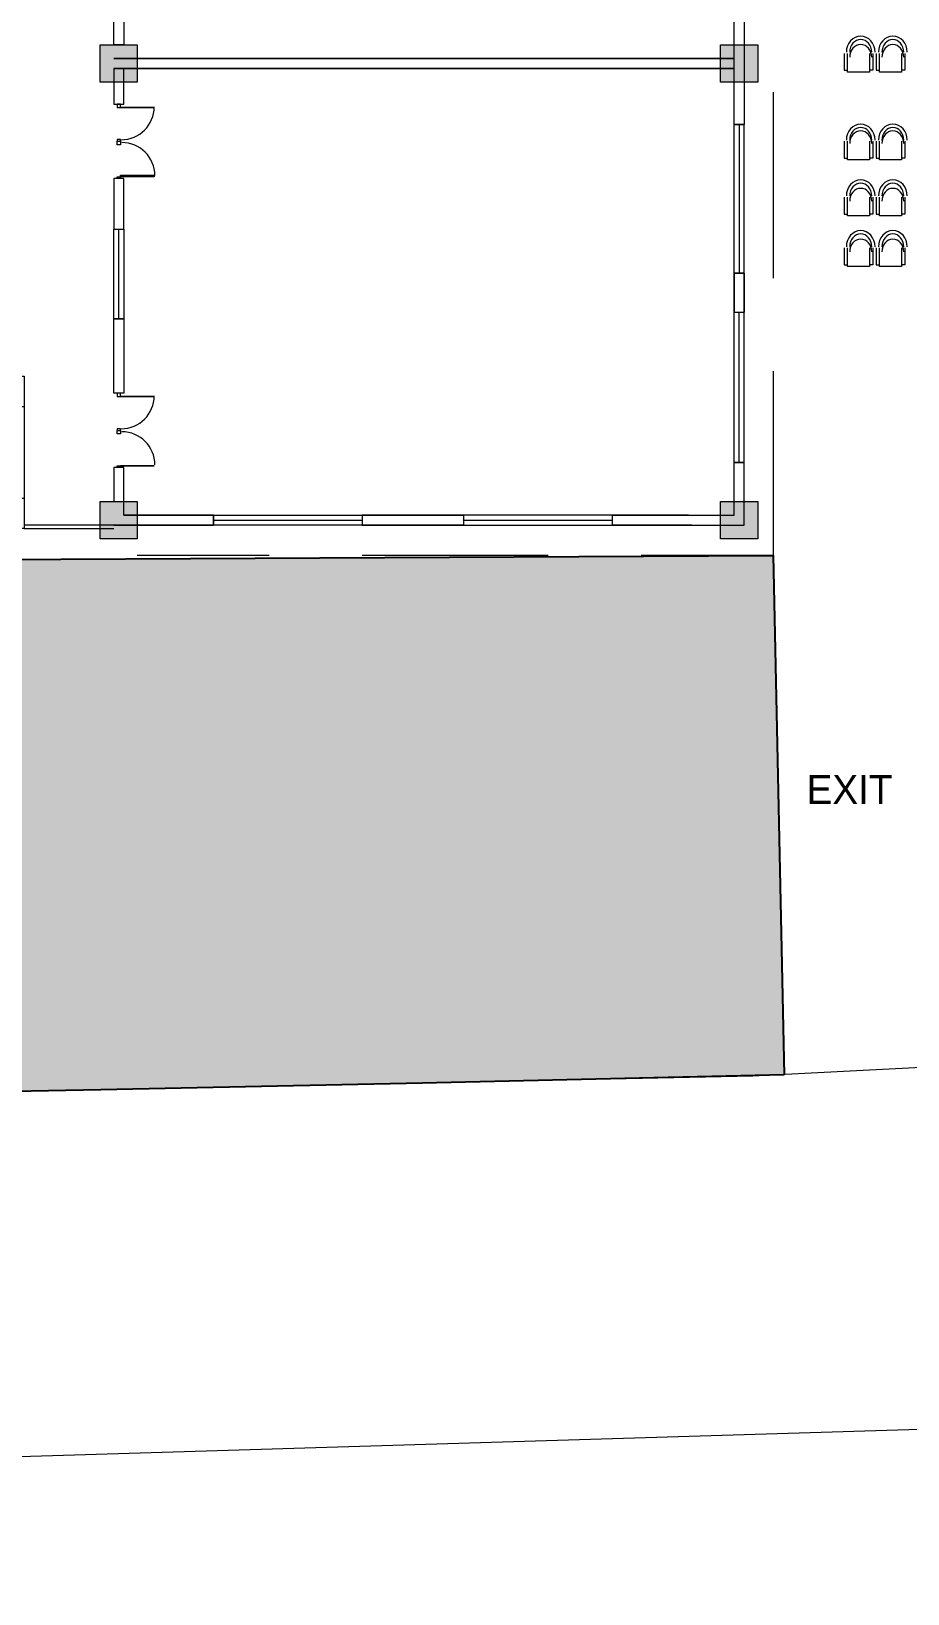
# Model space of a CAD drawing. Header units: inches. Extents: x 1969 to 240164, y 1364 to 46451.
# Drawn here: x 30668 to 32435, y 15118 to 18268 of the extents above; entities that cross this region are included whole.
import ezdxf

# ---------------------------------------------------------------- set-up
doc = ezdxf.new("R2010")
doc.units = ezdxf.units.IN
doc.header["$MEASUREMENT"] = 0
for name, color, linetype in [('PDF_0', 7, 'Continuous'), ('PDF_BOUNDARY', 7, 'Continuous'), ('PDF_earth cutting area', 7, 'Continuous'), ('PDF_TEXT', 7, 'Continuous'), ('PDF_thin ha', 7, 'Continuous')]:
    doc.layers.add(name, color=color, linetype=linetype)
doc.styles.add('PDF Century Gothic', font='GOTHIC.TTF')

msp = doc.modelspace()

# ---------------------------------------------------------------- hatches: boundary and pattern name
at = {"true_color": 0xfecc66}
h = msp.add_hatch(color=31, dxfattribs=at)
h.dxf.hatch_style = 1
h.paths.add_polyline_path([(32163.5, 17210.6), (27387.9, 17186.8), (23287.2, 17186.8), (20308, 17796.9), (17485.6, 17796.9), (17485.6, 17149.3), (17471.9, 17149.3), (10872.7, 17149.3), (10872.7, 17009.5), (8783.9, 17045.9), (8769.5, 16603.9), (19442.2, 16685.7), (21262.4, 16266.4), (23138.7, 16225.4), (25040.3, 16183.8), (26567.4, 16150.3), (28263.9, 16122.8), (29568.6, 16110.5), (30808.1, 16133.4), (31456.2, 16146.9), (32185.9, 16164)])
h.paths.add_polyline_path([(22485.8, 16771.6), (23922.1, 16771.6), (23922.1, 16568), (22485.8, 16568)], flags=16)
h.paths.add_polyline_path([(22556.2, 16763.9), (23959.1, 16767.3), (23959.5, 16617.7), (22556.6, 16614.3)], flags=24)

# ---------------------------------------------------------------- linework, layer by layer
msp.add_lwpolyline([(32163.5, 17210.6), (32185.9, 16164), (31456.2, 16146.9), (30808.1, 16133.4), (29568.6, 16110.5), (28263.9, 16122.8), (26567.4, 16150.3), (25040.3, 16183.8), (23138.7, 16225.4), (21262.4, 16266.4), (19442.2, 16685.7), (8769.5, 16603.9), (8783.9, 17045.9), (10872.7, 17009.5), (10872.7, 17149.3), (17471.9, 17149.3), (17471.9, 17796.9), (20308, 17796.9), (23287.2, 17186.8), (27387.9, 17186.8), (32163.5, 17210.6), (32185.9, 16164)])
at = {"layer": 'PDF_0', "lineweight": 0}
for points in [[(30834.1, 18240.1), (30834.1, 18335.5), (30854.5, 18335.5), (30854.5, 18240.1)], [(32105.5, 18318.5), (32105.5, 18079.9), (32085.1, 18079.9), (32085.1, 18318.5)], [(32085.1, 18212.8), (30834.1, 18212.8)], [(30840.9, 18120.8), (30840.9, 18113.9), (30847.7, 18113.9), (30847.7, 18120.8)], [(32085.1, 18079.9), (32105.5, 18079.9)], [(30840.9, 18049.2), (30840.9, 18045.8), (30847.7, 18045.8), (30847.7, 18049.2)], [(30840.9, 18039), (30840.9, 18045.8), (30847.7, 18045.8), (30847.7, 18039)], [(30854.5, 17868.5), (30854.5, 17970.8), (30834.1, 17970.8), (30834.1, 17868.5)], [(30840.9, 17970.8), (30840.9, 17974.2), (30847.7, 17974.2), (30847.7, 17970.8)], [(30847.7, 17974.2), (30847.7, 17977.6), (30915.9, 17977.6), (30915.9, 17974.2)], [(32105.5, 17779.9), (32105.5, 17701.5)], [(30840.9, 17537.9), (30840.9, 17531.1), (30847.7, 17531.1), (30847.7, 17537.9)], [(30840.9, 17466.3), (30840.9, 17462.9), (30847.7, 17462.9), (30847.7, 17466.3)], [(30840.9, 17456.1), (30840.9, 17462.9), (30847.7, 17462.9), (30847.7, 17456.1)], [(30840.9, 17387.9), (30840.9, 17391.3), (30847.7, 17391.3), (30847.7, 17387.9)], [(30847.7, 17391.3), (30915.9, 17391.3)], [(30834.1, 17272), (31035.2, 17272)], [(30854.5, 17292.4), (31035.2, 17292.4)], [(31335.2, 17292.4), (31539.7, 17292.4)]]:
    msp.add_lwpolyline(points, close=True, dxfattribs=at)
for points in [[(30834.1, 18212.8), (32085.1, 18212.8)], [(32306.6, 18223), (32306.6, 18188.9), (32313.5, 18188.9)], [(32357.8, 18223), (32357.8, 18185.5), (32313.5, 18185.5), (32313.5, 18223)], [(32364.6, 18223), (32364.6, 18188.9), (32357.8, 18188.9)], [(32371.4, 18223), (32371.4, 18188.9), (32378.2, 18188.9)], [(32422.5, 18223), (32422.5, 18185.5), (32378.2, 18185.5), (32378.2, 18223)], [(32429.4, 18223), (32429.4, 18188.9), (32422.5, 18188.9)], [(32085.1, 18192.3), (30834.1, 18192.3), (32085.1, 18192.3), (30984.1, 18192.3), (32085.1, 18192.3), (30834.1, 18192.3), (30834.1, 18120.8), (30854.5, 18120.8), (30854.5, 18192.3)], [(32163.5, 18144.6), (32163.5, 17769.7)], [(30847.7, 18113.9), (30847.7, 18113.9)], [(30847.7, 18113.9), (30915.9, 18113.9), (30847.7, 18113.9)], [(31993, 17292.4), (31839.6, 17292.4), (32085.1, 17292.4), (32085.1, 17398.1), (32105.5, 17398.1), (32085.1, 17398.1), (32105.5, 17398.1), (32085.1, 17398.1), (32085.1, 17701.5), (32085.1, 17779.9), (32085.1, 17701.5), (32085.1, 17779.9), (32105.5, 17779.9), (32085.1, 17779.9), (32085.1, 18079.9), (32105.5, 18079.9), (32085.1, 18079.9)], [(32085.1, 17701.5), (32105.5, 17701.5), (32105.5, 17779.9), (32105.5, 18079.9)], [(32095.3, 18079.9), (32095.3, 17779.9)], [(32306.6, 18045.8), (32306.6, 18011.7), (32313.5, 18011.7)], [(32357.8, 18045.8), (32357.8, 18008.3), (32313.5, 18008.3), (32313.5, 18045.8)], [(32364.6, 18045.8), (32364.6, 18011.7), (32357.8, 18011.7)], [(32371.4, 18045.8), (32371.4, 18011.7), (32378.2, 18011.7)], [(32422.5, 18045.8), (32422.5, 18008.3), (32378.2, 18008.3), (32378.2, 18045.8)], [(32429.4, 18045.8), (32429.4, 18011.7), (32422.5, 18011.7)], [(32306.6, 17933.3), (32306.6, 17899.2), (32313.5, 17899.2)], [(32357.8, 17933.3), (32357.8, 17895.8), (32313.5, 17895.8), (32313.5, 17933.3)], [(32364.6, 17933.3), (32364.6, 17899.2), (32357.8, 17899.2)], [(32371.4, 17933.3), (32371.4, 17899.2), (32378.2, 17899.2)], [(32422.5, 17933.3), (32422.5, 17895.8), (32378.2, 17895.8), (32378.2, 17933.3)], [(32429.4, 17933.3), (32429.4, 17899.2), (32422.5, 17899.2)], [(30854.5, 17687.9), (30834.1, 17687.9), (30854.5, 17687.9), (30834.1, 17687.9), (30854.5, 17687.9), (30834.1, 17687.9), (30854.5, 17687.9), (30854.5, 17537.9), (30834.1, 17537.9), (30834.1, 17687.9), (30834.1, 17868.5), (30854.5, 17868.5), (30854.5, 17687.9), (30854.5, 17565.1)], [(30844.3, 17687.9), (30844.3, 17868.5)], [(32306.6, 17831), (32306.6, 17796.9), (32313.5, 17796.9)], [(32357.8, 17831), (32357.8, 17793.5), (32313.5, 17793.5), (32313.5, 17831)], [(32364.6, 17831), (32364.6, 17796.9), (32357.8, 17796.9)], [(32371.4, 17831), (32371.4, 17796.9), (32378.2, 17796.9)], [(32422.5, 17831), (32422.5, 17793.5), (32378.2, 17793.5), (32378.2, 17831)], [(32429.4, 17831), (32429.4, 17796.9), (32422.5, 17796.9)], [(31999.9, 17272), (31839.6, 17272), (32105.5, 17272), (32105.5, 17398.1), (32105.5, 17701.5)], [(32095.3, 17398.1), (32095.3, 17701.5)], [(32163.5, 17582.2), (32163.5, 17210.6), (31897.6, 17210.6)], [(30653.4, 17572), (30653.4, 17510.6), (30636.4, 17510.6), (30636.4, 17572), (30653.4, 17572), (30653.4, 17265.2), (30636.4, 17265.2), (30636.4, 17326.5), (30653.4, 17326.5), (30653.4, 17265.2), (30834.1, 17265.2)], [(30847.7, 17531.1), (30847.7, 17531.1)], [(30847.7, 17531.1), (30915.9, 17531.1), (30847.7, 17531.1)], [(30847.7, 17391.3), (30847.7, 17391.3)], [(30854.5, 17292.4), (30854.5, 17387.9), (30834.1, 17387.9), (30834.1, 17319.7)], [(31035.2, 17292.4), (31035.2, 17272), (30834.1, 17272), (30653.4, 17272)], [(31539.7, 17292.4), (31335.2, 17292.4), (31335.2, 17272), (31035.2, 17272), (31035.2, 17292.4)], [(31035.2, 17292.4), (31335.2, 17292.4)], [(31035.2, 17282.2), (31335.2, 17282.2)], [(31539.7, 17292.4), (31335.2, 17292.4)], [(31539.7, 17292.4), (31335.2, 17292.4)], [(31488.6, 17292.4), (31335.2, 17292.4)], [(31495.4, 17272), (31335.2, 17272), (31539.7, 17272), (31839.6, 17272), (31839.6, 17292.4), (31539.7, 17292.4), (31539.7, 17272), (31335.2, 17272), (31539.7, 17272), (31335.2, 17272), (31539.7, 17272), (31335.2, 17272), (31539.7, 17272)], [(31539.7, 17282.2), (31839.6, 17282.2)], [(31147.7, 17210.6), (30881.8, 17210.6)], [(31710.1, 17210.6), (31335.2, 17210.6)]]:
    msp.add_lwpolyline(points, dxfattribs=at)
for centre, start, end in [((30849.4, 18115.6), 270.0001, 359.9999), ((30850.7, 17976.6), 0, 90), ((30849.4, 17532.8), 270.0001, 359.9999), ((30850.7, 17393.7), 0, 90)]:
    msp.add_arc(centre, 66.5, start, end, dxfattribs=at)
for points in [[(32340.3, 18257.8), (32324.3, 18257.8), (32311.3, 18243.3), (32311.3, 18225.4)], [(32340.3, 18251), (32328.1, 18251), (32318.2, 18239.5), (32318.2, 18225.4)], [(32340.3, 18240.8), (32328.1, 18240.8), (32318.2, 18229.3), (32318.2, 18215.2)], [(32369.3, 18225.4), (32369.3, 18243.3), (32356.3, 18257.8), (32340.3, 18257.8)], [(32362.5, 18225.4), (32362.5, 18239.5), (32352.6, 18251), (32340.3, 18251)], [(32362.5, 18215.2), (32362.5, 18229.3), (32352.6, 18240.8), (32340.3, 18240.8)], [(32405.1, 18257.8), (32389.1, 18257.8), (32376.1, 18243.3), (32376.1, 18225.4)], [(32405.1, 18251), (32392.9, 18251), (32382.9, 18239.5), (32382.9, 18225.4)], [(32405.1, 18240.8), (32392.9, 18240.8), (32382.9, 18229.3), (32382.9, 18215.2)], [(32434.1, 18225.4), (32434.1, 18243.3), (32421.1, 18257.8), (32405.1, 18257.8)], [(32427.2, 18225.4), (32427.2, 18239.5), (32417.3, 18251), (32405.1, 18251)], [(32427.2, 18215.2), (32427.2, 18229.3), (32417.3, 18240.8), (32405.1, 18240.8)], [(32340.3, 18080.5), (32324.3, 18080.5), (32311.3, 18066), (32311.3, 18048.2)], [(32340.3, 18073.7), (32328.1, 18073.7), (32318.2, 18062.3), (32318.2, 18048.2)], [(32340.3, 18066.9), (32328.1, 18066.9), (32318.2, 18055.5), (32318.2, 18041.3)], [(32369.3, 18048.2), (32369.3, 18066), (32356.3, 18080.5), (32340.3, 18080.5)], [(32362.5, 18048.2), (32362.5, 18062.3), (32352.6, 18073.7), (32340.3, 18073.7)], [(32362.5, 18041.3), (32362.5, 18055.5), (32352.6, 18066.9), (32340.3, 18066.9)], [(32405.1, 18080.5), (32389.1, 18080.5), (32376.1, 18066), (32376.1, 18048.2)], [(32405.1, 18073.7), (32392.9, 18073.7), (32382.9, 18062.3), (32382.9, 18048.2)], [(32405.1, 18066.9), (32392.9, 18066.9), (32382.9, 18055.5), (32382.9, 18041.3)], [(32434.1, 18048.2), (32434.1, 18066), (32421.1, 18080.5), (32405.1, 18080.5)], [(32427.2, 18048.2), (32427.2, 18062.3), (32417.3, 18073.7), (32405.1, 18073.7)], [(32427.2, 18041.3), (32427.2, 18055.5), (32417.3, 18066.9), (32405.1, 18066.9)], [(32340.3, 17968), (32324.3, 17968), (32311.3, 17953.5), (32311.3, 17935.7)], [(32340.3, 17961.2), (32328.1, 17961.2), (32318.2, 17949.8), (32318.2, 17935.7)], [(32369.3, 17935.7), (32369.3, 17953.5), (32356.3, 17968), (32340.3, 17968)], [(32362.5, 17935.7), (32362.5, 17949.8), (32352.6, 17961.2), (32340.3, 17961.2)], [(32405.1, 17968), (32389.1, 17968), (32376.1, 17953.5), (32376.1, 17935.7)], [(32405.1, 17961.2), (32392.9, 17961.2), (32382.9, 17949.8), (32382.9, 17935.7)], [(32434.1, 17935.7), (32434.1, 17953.5), (32421.1, 17968), (32405.1, 17968)], [(32427.2, 17935.7), (32427.2, 17949.8), (32417.3, 17961.2), (32405.1, 17961.2)], [(32340.3, 17951), (32328.1, 17951), (32318.2, 17939.6), (32318.2, 17925.4)], [(32362.5, 17925.4), (32362.5, 17939.6), (32352.6, 17951), (32340.3, 17951)], [(32405.1, 17951), (32392.9, 17951), (32382.9, 17939.6), (32382.9, 17925.4)], [(32427.2, 17925.4), (32427.2, 17939.6), (32417.3, 17951), (32405.1, 17951)], [(32340.3, 17865.8), (32324.3, 17865.8), (32311.3, 17851.3), (32311.3, 17833.4)], [(32369.3, 17833.4), (32369.3, 17851.3), (32356.3, 17865.8), (32340.3, 17865.8)], [(32405.1, 17865.8), (32389.1, 17865.8), (32376.1, 17851.3), (32376.1, 17833.4)], [(32434.1, 17833.4), (32434.1, 17851.3), (32421.1, 17865.8), (32405.1, 17865.8)], [(32340.3, 17859), (32328.1, 17859), (32318.2, 17847.5), (32318.2, 17833.4)], [(32340.3, 17848.7), (32328.1, 17848.7), (32318.2, 17837.3), (32318.2, 17823.2)], [(32362.5, 17833.4), (32362.5, 17847.5), (32352.6, 17859), (32340.3, 17859)], [(32362.5, 17823.2), (32362.5, 17837.3), (32352.6, 17848.7), (32340.3, 17848.7)], [(32405.1, 17859), (32392.9, 17859), (32382.9, 17847.5), (32382.9, 17833.4)], [(32405.1, 17848.7), (32392.9, 17848.7), (32382.9, 17837.3), (32382.9, 17823.2)], [(32427.2, 17833.4), (32427.2, 17847.5), (32417.3, 17859), (32405.1, 17859)], [(32427.2, 17823.2), (32427.2, 17837.3), (32417.3, 17848.7), (32405.1, 17848.7)]]:
    msp.add_open_spline(points, degree=3, dxfattribs=at)
at = {"layer": 'PDF_BOUNDARY', "lineweight": 0}
msp.add_lwpolyline([(58141.3, 26778.9), (58328.7, 27784.5), (58141.3, 26778.9), (58090.1, 25981.2), (58011.7, 25275.6), (57834.5, 22743), (57974.2, 20404.6), (57261.8, 20080.8), (57002.8, 19985.3), (52510.1, 18165.1), (43231.6, 21560.2), (38698, 25657.4), (38176.4, 20186.4), (37740.1, 15608.5), (29065, 15346.1), (24016.7, 15192.7), (18995.6, 15117.7), (19442.2, 16685.7), (8769.5, 16603.9), (8824, 18274.2), (8909.3, 20326.2), (8950.2, 20946.6), (9079.7, 21601.1), (9083.1, 21624.9)], dxfattribs=at)
at = {"layer": 'PDF_earth cutting area', "lineweight": 0}
msp.add_lwpolyline([(33574.7, 16235.7), (32122.6, 16160.8), (29664.9, 16109.6), (27493.5, 16130.1), (21262.4, 16266.4), (19442.2, 16685.7)], dxfattribs=at)
at = {"layer": 'PDF_thin ha', "lineweight": 0}
for points in [[(30881.8, 18165.1), (30806.8, 18165.1), (30806.8, 18240.1), (30881.8, 18240.1)], [(32132.8, 18165.1), (32057.8, 18165.1), (32057.8, 18240.1), (32132.8, 18240.1)], [(30881.8, 17244.7), (30806.8, 17244.7), (30806.8, 17319.7), (30881.8, 17319.7)], [(32132.8, 17244.7), (32057.8, 17244.7), (32057.8, 17319.7), (32132.8, 17319.7)]]:
    msp.add_lwpolyline(points, close=True, dxfattribs=at)
at = {"layer": 'PDF_thin ha', "transparency": 33554559}
for points in [[(30806.8, 18165.1), (30881.8, 18165.1), (30806.8, 18240.1)], [(30881.8, 18165.1), (30806.8, 18240.1), (30881.8, 18240.1)], [(32057.8, 18165.1), (32132.8, 18165.1), (32057.8, 18240.1)], [(32132.8, 18165.1), (32057.8, 18240.1), (32132.8, 18240.1)], [(30806.8, 17244.7), (30881.8, 17244.7), (30806.8, 17319.7)], [(30881.8, 17244.7), (30806.8, 17319.7), (30881.8, 17319.7)], [(32057.8, 17244.7), (32132.8, 17244.7), (32057.8, 17319.7)], [(32132.8, 17244.7), (32057.8, 17319.7), (32132.8, 17319.7)]]:
    msp.add_solid(points, dxfattribs=at)

# ---------------------------------------------------------------- texts
at = {"layer": 'PDF_TEXT', "insert": (32231.1, 16739.1), "char_height": 58.28, "attachment_point": 4, "style": 'PDF Century Gothic'}
msp.add_mtext('EXIT', dxfattribs=at)

doc.saveas('drawing.dxf')
